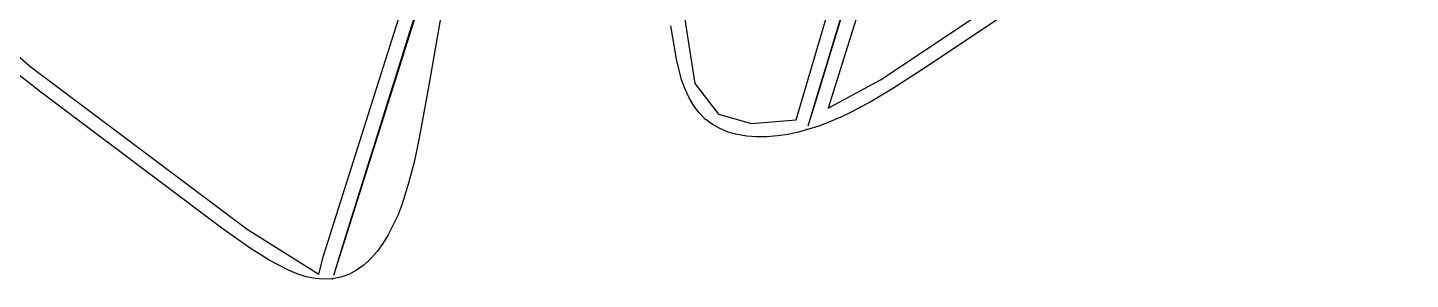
# Model space of a CAD drawing. Header units: metres. Extents: x 465982 to 489928, y 209046 to 231790.
# Drawn here: x 481878 to 485634, y 218868 to 219552 of the extents above; entities that cross this region are included whole.
import ezdxf

# ---------------------------------------------------------------- set-up
doc = ezdxf.new("R2010")
doc.units = ezdxf.units.M
for name, color, linetype in [('ANCHORS_OUTSIDE', 30, 'CONTINUOUS'), ('CELL', 1, 'CONTINUOUS'), ('WOOL_PARCELS', 32, 'CONTINUOUS'), ('WOOL_ROADS_L1', 30, 'CONTINUOUS'), ('WOOL_THREADS', 8, 'CONTINUOUS')]:
    doc.layers.add(name, color=color, linetype=linetype)

msp = doc.modelspace()

# ---------------------------------------------------------------- linework, layer by layer
at = {"layer": 'ANCHORS_OUTSIDE'}
for p in [(483995.159, 219275.052), (482706.18, 218869.6)]:
    msp.add_point(p, dxfattribs=at)
at = {"layer": 'CELL'}
for points in [[(485007.96, 219904.85), (484306.91, 219437.29), (484225.65, 219385.06), (484170.91, 219352.25), (484115.41, 219322.29), (484087.29, 219308.79), (484030.28, 219285.54), (483972.48, 219268.28), (483943.51, 219262.2), (483914.69, 219257.98), (483886.24, 219255.72), (483858.39, 219255.54), (483831.42, 219257.53), (483805.61, 219261.81), (483781.21, 219268.5), (483758.49, 219277.68), (483737.64, 219289.41), (483718.8, 219303.72), (483702.03, 219320.55), (483687.34, 219339.83), (483674.63, 219361.4), (483663.77, 219385.05), (483654.56, 219410.55), (483640.23, 219466.04), (483625.55, 219556.72)], [(483039.79, 219811.36), (482965.32, 219380.17), (482941.86, 219253.16), (482928.44, 219190.55), (482912.85, 219129.29), (482894.06, 219070.37), (482883.12, 219042.21), (482857.65, 218989.62), (482842.97, 218965.72), (482826.96, 218943.8), (482809.64, 218924.18), (482791.07, 218907.14), (482771.33, 218892.97), (482750.52, 218881.9), (482728.76, 218874.08), (482706.18, 218869.6), (482682.89, 218868.46), (482659.02, 218870.55), (482634.66, 218875.68), (482609.91, 218883.6), (482584.85, 218893.98), (482534.07, 218920.74), (482482.74, 218953.2), (482405.23, 219007.72), (481913.2, 219376.54), (481837.39, 219436.24)]]:
    msp.add_lwpolyline(points, dxfattribs=at)
at = {"layer": 'WOOL_PARCELS'}
for points in [[(483844.712, 219292.003), (483965.891, 219301.629), (484200.386, 220097.241), (484377.888, 220931.281), (483537.941, 220529.905), (483272.67, 220382.745), (483406.478, 220286.849), (483581.579, 220087.476), (483627.179, 219897.726), (483664.656, 219562.065), (483690.836, 219400.347), (483754.552, 219316.723)], [(484052.53, 219333.186), (484195.104, 219410.15), (485581.375, 220334.713), (485634.401, 220885.178), (484309.961, 220016.966), (484217.34, 219859.993)], [(482668.789, 218882.232), (482681.852, 218932.29), (483199.153, 220566.9), (483028.938, 220494.17), (482093.146, 220164.499), (481945.536, 219999.532), (481694.529, 219611.574), (481887.577, 219445.059), (482474.604, 219005.03)]]:
    msp.add_lwpolyline(points, close=True, dxfattribs=at)
at = {"layer": 'WOOL_ROADS_L1'}
for points in [[(483998.392, 219285.617), (484171.882, 219859.977), (484191.722, 219929.973), (484261.314, 220211.175), (484315.25, 220447.178), (484360.425, 220662.719), (484434.173, 221039.699), (484510.27, 221394.274), (484536.691, 221488.825), (484581.523, 221624.386), (484752.244, 221943.833), (484888.475, 222143.613), (485087.489, 222447.017), (485207.672, 222657.171), (485368.24, 222982.846), (485470.868, 223202.349), (485606.83, 223538.33), (485609.336, 223559.353), (485614.033, 223572.316)], [(482709.388, 218879.834), (483099.579, 220115.938)]]:
    msp.add_lwpolyline(points, dxfattribs=at)
at = {"layer": 'WOOL_THREADS'}
for points in [[(482709.388, 218879.834), (482751.21, 219013.243), (482792.917, 219146.282), (482834.598, 219279.233), (482876.308, 219412.262), (482918.015, 219545.239), (482959.756, 219678.187)], [(482709.388, 218879.834), (482750.486, 219010.935), (482791.456, 219141.623), (482832.49, 219272.507), (482873.591, 219403.584), (482914.742, 219534.77), (482955.898, 219665.838)], [(482709.388, 218879.834), (482750.024, 219009.46), (482790.562, 219138.769), (482831.181, 219268.321), (482871.896, 219398.159), (482912.669, 219528.119), (482953.411, 219657.849)], [(483998.392, 219285.617), (484038.809, 219417.821), (484078.985, 219549.41), (484118.828, 219680.562)], [(483998.392, 219285.617), (484037.765, 219414.428), (484076.888, 219542.658), (484115.756, 219670.784)], [(483998.392, 219285.617), (484037.309, 219412.976), (484075.968, 219539.722), (484114.425, 219666.477)], [(483998.392, 219285.617), (484036.786, 219411.283), (484074.943, 219536.4), (484112.944, 219661.625)], [(483998.392, 219285.617), (484036.215, 219409.413), (484073.793, 219532.62), (484111.284, 219656.125)], [(483998.392, 219285.617), (484035.6, 219407.401), (484072.613, 219528.758), (484109.632, 219650.695)], [(482709.388, 218879.834), (482739.738, 218976.643), (482769.891, 219072.822), (482799.931, 219168.635), (482829.861, 219264.089), (482859.879, 219359.8), (482889.943, 219455.623), (482919.968, 219551.272), (482950.005, 219646.868)], [(482709.388, 218879.834), (482749.424, 219007.546), (482789.35, 219134.901), (482829.417, 219262.697), (482869.566, 219390.722), (482909.741, 219518.771), (482949.932, 219646.731)], [(482709.388, 218879.834), (482757.42, 219033.049), (482805.314, 219185.82), (482853.14, 219338.367), (482900.935, 219490.821), (482948.779, 219643.426)], [(482709.388, 218879.834), (482757.017, 219031.764), (482804.498, 219183.22), (482851.919, 219334.481), (482899.31, 219485.638), (482946.716, 219636.805)], [(482709.388, 218879.834), (482748.676, 219005.159), (482787.868, 219130.176), (482827.221, 219255.697), (482866.685, 219381.547), (482906.218, 219507.563), (482945.825, 219633.698)], [(482709.388, 218879.834), (482756.106, 219028.854), (482802.685, 219177.433), (482849.152, 219325.67), (482895.569, 219473.781), (482942, 219621.989)], [(482709.388, 218879.834), (482747.912, 219002.725), (482786.327, 219125.265), (482824.956, 219248.478), (482863.72, 219372.111), (482902.552, 219495.93), (482941.426, 219619.844)], [(482709.388, 218879.834), (482755.585, 219027.201), (482801.632, 219174.092), (482847.547, 219320.562), (482893.412, 219466.873), (482939.271, 219613.09)], [(483998.392, 219285.617), (484034.976, 219405.353), (484071.368, 219524.725), (484107.762, 219644.767)], [(483998.392, 219285.617), (484034.384, 219403.359), (484070.219, 219520.794), (484106.126, 219638.961)], [(483998.392, 219285.617), (484033.374, 219400.047), (484068.214, 219514.203), (484103.125, 219629.08)], [(482709.388, 218879.834), (482754.968, 219025.232), (482800.415, 219170.207), (482845.76, 219314.852), (482891.016, 219459.199), (482936.237, 219603.358)], [(482709.388, 218879.834), (482741.695, 218982.891), (482773.842, 219085.434), (482806.002, 219188.012), (482838.115, 219290.431), (482870.201, 219392.744), (482902.297, 219495.047), (482934.434, 219597.417)], [(482709.388, 218879.834), (482754.377, 219023.345), (482799.216, 219166.378), (482843.95, 219309.065), (482888.557, 219451.327), (482933.158, 219593.501)], [(482709.388, 218879.834), (482753.729, 219021.276), (482797.945, 219162.316), (482842.035, 219302.945), (482886.04, 219443.283), (482930.019, 219583.488)], [(483998.392, 219285.617), (484023.266, 219367), (484047.927, 219447.662), (484072.433, 219527.677), (484097.208, 219608.15)], [(483998.392, 219285.617), (484029.569, 219387.673), (484060.59, 219489.305), (484091.616, 219591.128)], [(483998.392, 219285.617), (484042.368, 219429.559), (484086.064, 219572.991)], [(482709.388, 218879.834), (482752.477, 219017.284), (482795.447, 219154.349), (482838.266, 219290.925), (482881.062, 219427.406), (482923.884, 219563.93)], [(482709.388, 218879.834), (482745.068, 218993.648), (482780.617, 219107.045), (482816.298, 219220.852), (482851.944, 219334.533), (482887.567, 219448.109), (482923.154, 219561.511)], [(482709.388, 218879.834), (482751.97, 219015.667), (482794.42, 219151.071), (482836.785, 219286.196), (482879.15, 219421.301), (482921.553, 219556.493)], [(483998.392, 219285.617), (484041.719, 219427.334), (484084.786, 219568.476)], [(483998.392, 219285.617), (484041.24, 219425.839), (484083.784, 219565.463)], [(483998.392, 219285.617), (484040.626, 219423.78), (484082.568, 219561.282)], [(483998.392, 219285.617), (484026.431, 219377.469), (484054.257, 219468.705), (484081.971, 219559.767)], [(483998.392, 219285.617), (484039.991, 219421.686), (484081.331, 219557.139)], [(483998.392, 219285.617), (484039.386, 219419.697), (484080.145, 219553.207)]]:
    msp.add_lwpolyline(points, dxfattribs=at)

doc.saveas('drawing.dxf')
